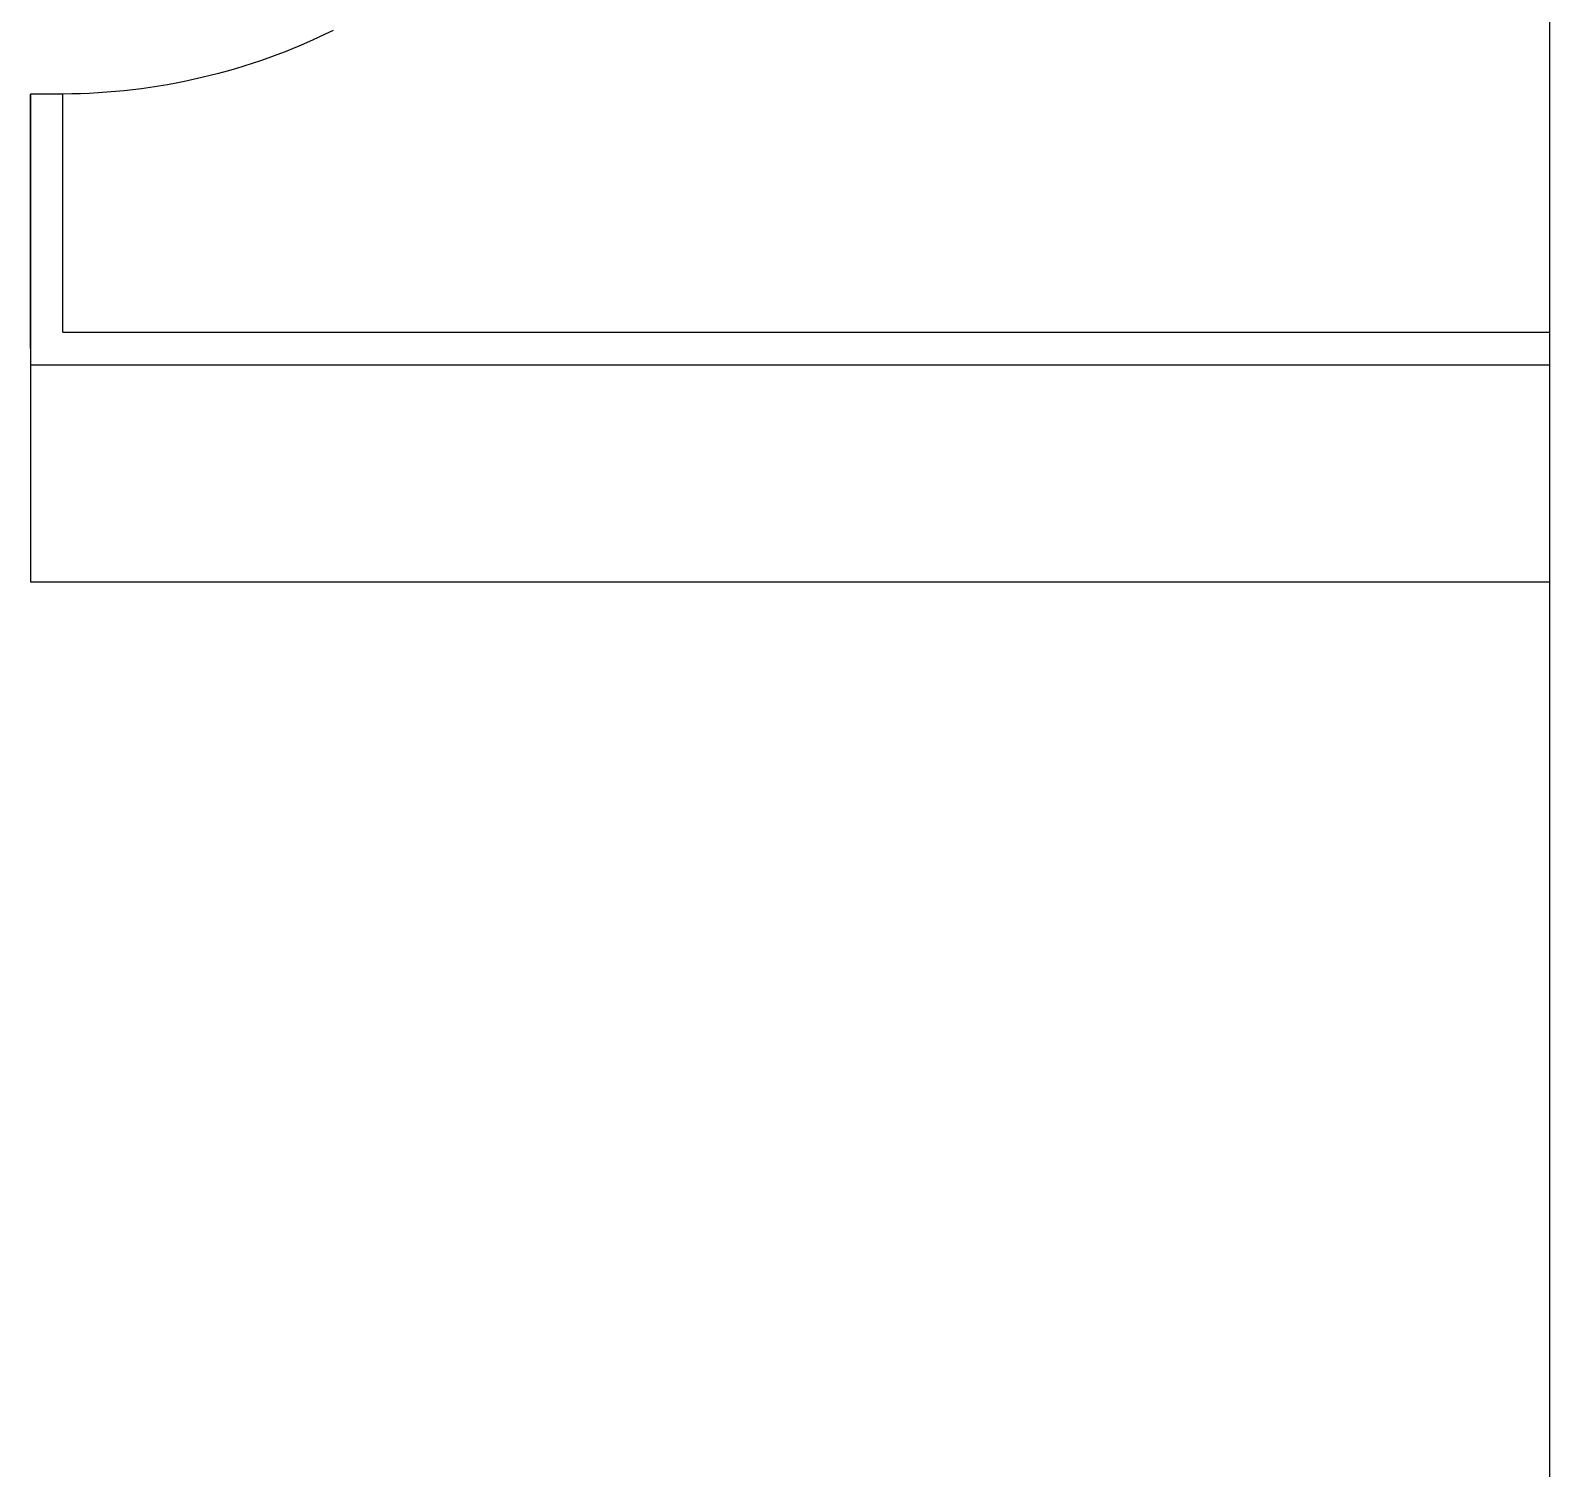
# Model space of a CAD drawing. Header units: millimetres. Extents: x 50157 to 283139, y 29188 to 187058.
# Drawn here: x 160993 to 162393, y 106670 to 107996 of the extents above; entities that cross this region are included whole.
import ezdxf

# ---------------------------------------------------------------- set-up
doc = ezdxf.new("R2010")
doc.units = ezdxf.units.MM
for name, color, linetype in [('A-RC', 2, 'Continuous'), ('A-TOILET', 252, 'Continuous'), ('A-WALL', 3, 'Continuous')]:
    doc.layers.add(name, color=color, linetype=linetype)

# ---------------------------------------------------------------- blocks, each defined once
blk = doc.blocks.new('T-2')
at = {"layer": 'A-RC'}
blk.add_line((-2595286.6, 754965.1), (-2595286.6, 747065.1), dxfattribs=at)
at = {"layer": 'A-TOILET'}
for p, q in [((-2596686.6, 751980.1), (-2596686.6, 752214.6)), ((-2596656.6, 751995.1), (-2596656.6, 752214.6)), ((-2596656.6, 751995.1), (-2595286.6, 751995.1))]:
    blk.add_line(p, q, dxfattribs=at)
blk.add_lwpolyline([(-2596407.5, 752273.2, -0.1142), (-2596656.6, 752214.6), (-2596686.6, 752214.6)], format="xyb", dxfattribs=at)
blk.add_lwpolyline([(-2596686.6, 752214.6), (-2596686.6, 751965.1), (-2595286.6, 751965.1)], dxfattribs=at)
at = {"layer": 'A-WALL'}
blk.add_line((-2596686.6, 751965.1), (-2596686.6, 751765.1), dxfattribs=at)
at = {"layer": 'A-WALL', "flags": 128}
for points in [[(-2596686.6, 751965.1), (-2595286.6, 751965.1)], [(-2596686.6, 751765.1), (-2595286.6, 751765.1)]]:
    blk.add_lwpolyline(points, dxfattribs=at)

msp = doc.modelspace()

# ---------------------------------------------------------------- block references
msp.add_blockref('T-2', (2757679.1, -644277.3))

doc.saveas('drawing.dxf')
